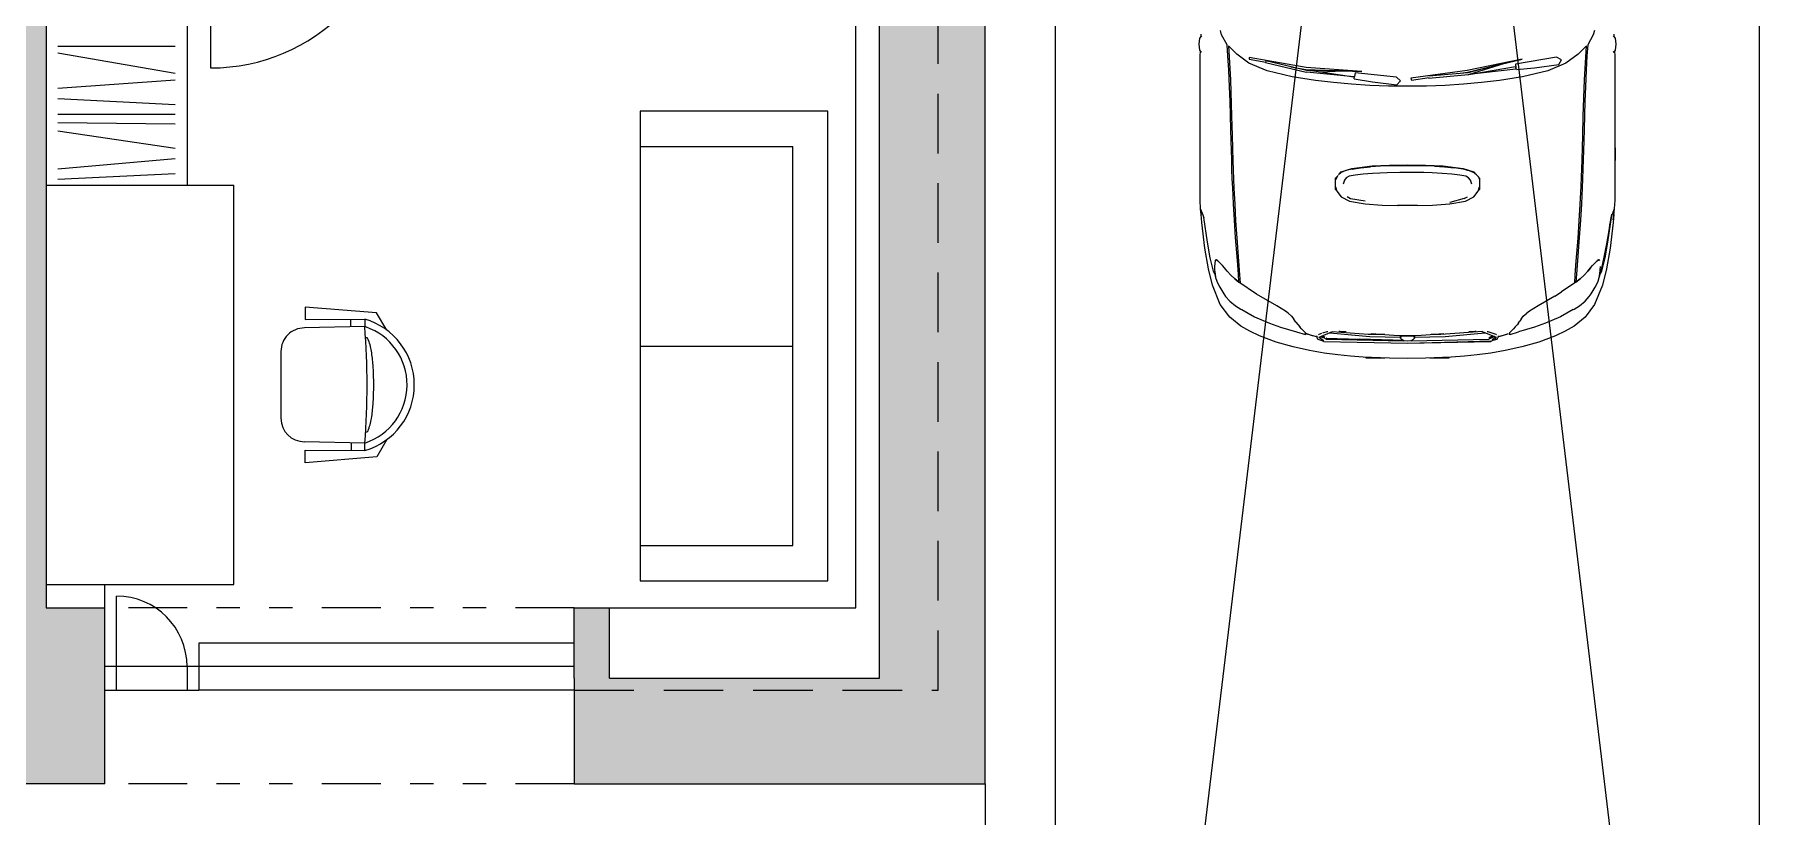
# Model space of a CAD drawing. Header units: millimetres. Extents: x 589 to 1175, y -455 to -172.
# Drawn here: x 961.79 to 969.14, y -370.64 to -367.31 of the extents above; entities that cross this region are included whole.
import ezdxf

# ---------------------------------------------------------------- set-up
doc = ezdxf.new("R2010")
doc.units = ezdxf.units.MM
doc.linetypes.add('DASHED', pattern=[19.05, 12.7, -6.35])
doc.linetypes.add('DIVIDE', pattern=[1.25, 0.5, -0.25, 0, -0.25, 0, -0.25])
for name, color, linetype in [('dveře', 3, 'Continuous'), ('pohled', 4, 'Continuous'), ('SRAFA', 251, 'Continuous'), ('stafaz', 252, 'Continuous'), ('ZARIZOVAKY', 251, 'Continuous'), ('ZDIVO', 1, 'Continuous')]:
    doc.layers.add(name, color=color, linetype=linetype)

# ---------------------------------------------------------------- blocks, each defined once
blk = doc.blocks.new('A$C489625DD')
at = {"linetype": 'Continuous'}
for p, q in [((-0.9888, 0.8332), (-1.0001, 0.8329)), ((-0.9835, 0.8383), (-0.9925, 0.8296)), ((-0.958, 0.8411), (-0.9835, 0.8383)), ((-0.9324, 0.8383), (-0.958, 0.8411)), ((-0.9231, 0.8292), (-0.9324, 0.8383)), ((-0.9042, 0.8375), (-0.93, 0.836)), ((-0.8506, 0.8375), (-0.9042, 0.8375)), ((-0.7935, 0.8375), (-0.8506, 0.8375)), ((-0.7411, 0.8375), (-0.7935, 0.8375)), ((-0.7424, 0.8376), (-0.7662, 0.8375)), ((-0.6958, 0.8376), (-0.7424, 0.8376)), ((-0.6401, 0.8375), (-0.6958, 0.8376)), ((-0.5752, 0.8375), (-0.6401, 0.8375)), ((-0.577, 0.8375), (-0.6076, 0.8375)), ((-0.5462, 0.8375), (-0.577, 0.8375)), ((-0.5038, 0.8375), (-0.5752, 0.8375)), ((-0.5158, 0.8375), (-0.5462, 0.8375)), ((-0.5158, 0.8375), (-0.4623, 0.8375)), ((-0.4889, 0.8375), (-0.5158, 0.8375)), ((-0.5038, 0.8375), (-0.5038, 0.8375)), ((-0.5038, 0.8375), (-0.5038, 0.8375)), ((-0.4114, 0.8375), (-0.4889, 0.8375)), ((-0.4889, 0.8375), (-0.4623, 0.8375)), ((-0.3793, 0.8375), (-0.4114, 0.8375)), ((-0.3113, 0.8375), (-0.3793, 0.8375)), ((-0.292, 0.8368), (-0.3113, 0.8375)), ((-0.2568, 0.835), (-0.292, 0.8368)), ((-0.2413, 0.8336), (-0.2568, 0.835)), ((-0.2378, 0.827), (-0.2568, 0.835)), ((-0.2295, 0.831), (-0.2413, 0.8336)), ((-0.2184, 0.8202), (-0.2378, 0.827)), ((-0.2328, 0.822), (-0.2328, 0.822)), ((-0.2328, 0.822), (-0.1967, 0.8166)), ((-0.2324, 0.8317), (-0.197, 0.8285)), ((-0.209, 0.8284), (-0.2295, 0.831)), ((-0.2184, 0.8202), (-0.1144, 0.8048)), ((-0.163, 0.8114), (-0.2184, 0.8202)), ((-0.2148, 0.8196), (-0.2148, 0.8196)), ((-0.2148, 0.8196), (-0.2148, 0.8196)), ((-0.197, 0.8285), (-0.0882, 0.8155)), ((-0.163, 0.8114), (-0.1967, 0.8166)), ((-0.1072, 0.8016), (-0.163, 0.8114)), ((-0.0882, 0.8155), (-0.0002, 0.8005)), ((-1.0157, 0.7496), (-0.9971, 0.744)), ((-0.9971, 0.744), (-0.9538, 0.7203)), ((-0.1144, 0.8048), (-0.0474, 0.7931)), ((-0.0504, 0.7904), (-0.1072, 0.8016)), ((-0.0107, 0.7817), (-0.0504, 0.7904)), ((-0.0474, 0.7931), (0.0093, 0.7786)), ((-0.0354, 0.7721), (-0.0395, 0.7676)), ((-0.0395, 0.7676), (-0.0385, 0.7658)), ((-0.0385, 0.7658), (-0.0395, 0.7676)), ((-0.0385, 0.7658), (-0.0349, 0.7606)), ((-0.0349, 0.7606), (-0.0385, 0.7658)), ((-0.0294, 0.7549), (-0.0349, 0.7606)), ((-0.0231, 0.7487), (-0.0294, 0.7549)), ((-0.0143, 0.7408), (-0.0231, 0.7487)), ((-0.0046, 0.7319), (-0.0143, 0.7408)), ((0.0187, 0.7747), (-0.0107, 0.7817)), ((-0.0097, 0.775), (-0.0098, 0.775)), ((0.0045, 0.7738), (-0.0097, 0.775)), ((-0.0002, 0.8005), (0.0697, 0.7832)), ((0.0212, 0.7722), (0.0045, 0.7738)), ((0.0093, 0.7786), (0.0201, 0.7743)), ((0.0369, 0.7698), (0.0187, 0.7747)), ((0.0369, 0.7698), (0.0212, 0.7722)), ((0.0523, 0.7643), (0.0369, 0.7698)), ((0.065, 0.7586), (0.0523, 0.7643)), ((0.0773, 0.7522), (0.065, 0.7586)), ((0.0697, 0.7832), (0.152, 0.7497)), ((0.0924, 0.7435), (0.0773, 0.7522)), ((0.1059, 0.7349), (0.0924, 0.7435)), ((0.152, 0.7497), (0.2062, 0.7096)), ((-0.9538, 0.7203), (-0.9075, 0.7171)), ((-0.9496, 0.7151), (-0.9149, 0.6798)), ((-0.8054, 0.7066), (-0.9496, 0.7151)), ((-0.9149, 0.6798), (-0.877, 0.6275)), ((-0.9075, 0.7171), (-0.8468, 0.7135)), ((-0.8468, 0.7135), (-0.776, 0.7104)), ((-0.6509, 0.7014), (-0.8054, 0.7066)), ((-0.776, 0.7104), (-0.7147, 0.7085)), ((-0.7147, 0.7085), (-0.6535, 0.7066)), ((-0.6535, 0.7066), (-0.5951, 0.7049)), ((-0.5686, 0.6991), (-0.6509, 0.7014)), ((-0.5951, 0.7049), (-0.544, 0.7035)), ((-0.4648, 0.6962), (-0.5686, 0.6991)), ((-0.544, 0.7035), (-0.4666, 0.7014)), ((-0.4666, 0.7014), (-0.424, 0.7)), ((-0.3527, 0.6922), (-0.4648, 0.6962)), ((-0.424, 0.7), (-0.384, 0.6985)), ((-0.384, 0.6985), (-0.3459, 0.697)), ((-0.2745, 0.6885), (-0.3527, 0.6922)), ((-0.3459, 0.697), (-0.2768, 0.6937)), ((-0.2768, 0.6937), (-0.2076, 0.6896)), ((-0.2051, 0.6844), (-0.2745, 0.6885)), ((-0.2076, 0.6896), (-0.1336, 0.6844)), ((-0.131, 0.6792), (-0.2051, 0.6844)), ((-0.1336, 0.6844), (-0.0358, 0.677)), ((-0.0332, 0.6718), (-0.131, 0.6792)), ((-0.0358, 0.677), (0.0223, 0.6728)), ((0.0249, 0.6676), (-0.0332, 0.6718)), ((-0.0046, 0.7319), (0.0095, 0.7211)), ((0.0095, 0.7211), (-0.0046, 0.7319)), ((0.0095, 0.7211), (0.0272, 0.7051)), ((0.0272, 0.7051), (0.0095, 0.7211)), ((0.0223, 0.6728), (0.0562, 0.6703)), ((0.0588, 0.6651), (0.0249, 0.6676)), ((0.0272, 0.7051), (0.0429, 0.688)), ((0.0429, 0.688), (0.0272, 0.7051)), ((0.0429, 0.688), (0.0562, 0.6703)), ((0.0562, 0.6703), (0.0429, 0.688)), ((0.0562, 0.6703), (0.0977, 0.6093)), ((0.1173, 0.7272), (0.1059, 0.7349)), ((0.1375, 0.709), (0.1173, 0.7272)), ((0.1568, 0.6852), (0.1375, 0.709)), ((0.1712, 0.6624), (0.1568, 0.6852)), ((0.173, 0.6584), (0.1712, 0.6624)), ((0.2062, 0.7096), (0.2436, 0.6626)), ((0.2436, 0.6626), (0.2656, 0.6241)), ((-0.8904, 0.6082), (-0.9022, 0.5872)), ((-0.87, 0.5977), (-0.8904, 0.6082)), ((-0.877, 0.6275), (-0.8439, 0.5503)), ((-0.8561, 0.4943), (-0.87, 0.5977)), ((0.1161, 0.5796), (0.0977, 0.6093)), ((0.2656, 0.6241), (0.2856, 0.5825)), ((-0.9022, 0.5872), (-0.8728, 0.4123)), ((-0.8439, 0.5503), (-0.8177, 0.443)), ((0.1161, 0.5796), (0.1572, 0.5087)), ((0.2856, 0.5825), (0.3122, 0.5117)), ((-0.8722, 0.3521), (-0.8937, 0.4414)), ((-0.8937, 0.4414), (-0.8453, 0.2062)), ((-0.8494, 0.4168), (-0.8561, 0.4943)), ((-0.8177, 0.443), (-0.8027, 0.3443)), ((0.1572, 0.5087), (0.1801, 0.4724)), ((0.1801, 0.4724), (0.189, 0.4609)), ((0.2019, 0.4458), (0.189, 0.4609)), ((0.2142, 0.4369), (0.2019, 0.4458)), ((0.3122, 0.5117), (0.3324, 0.4398)), ((-0.8728, 0.4123), (-0.8567, 0.4141)), ((-0.8621, 0.4121), (-0.8508, 0.4134)), ((-0.8287, 0.2143), (-0.8621, 0.4121)), ((-0.8494, 0.4168), (-0.8567, 0.4141)), ((-0.8508, 0.4134), (-0.8287, 0.2143)), ((0.2142, 0.4369), (0.2259, 0.4286)), ((0.2296, 0.4259), (0.2259, 0.4286)), ((0.2307, 0.4249), (0.2296, 0.4259)), ((0.2307, 0.4248), (0.2376, 0.42)), ((0.2376, 0.42), (0.247, 0.4112)), ((0.247, 0.4112), (0.2553, 0.404)), ((0.2553, 0.404), (0.2625, 0.3972)), ((0.2625, 0.3972), (0.2677, 0.3915)), ((0.2677, 0.3915), (0.2724, 0.3869)), ((0.2801, 0.3894), (0.2679, 0.4253)), ((0.2724, 0.3869), (0.2772, 0.3869)), ((0.2878, 0.3399), (0.2764, 0.382)), ((0.2772, 0.3869), (0.2806, 0.3869)), ((0.2772, 0.3817), (0.2847, 0.3563)), ((0.3324, 0.4398), (0.3476, 0.3691)), ((0.3476, 0.3691), (0.3584, 0.3072)), ((-0.8279, 0.2118), (-0.8769, 0.367)), ((-0.8769, 0.367), (-0.8357, 0.2099)), ((-0.8375, 0.2081), (-0.8632, 0.3147)), ((-0.8027, 0.3443), (-0.7935, 0.2675)), ((0.2661, 0.295), (0.2731, 0.3156)), ((0.2661, 0.2922), (0.2661, 0.295)), ((0.2672, 0.2711), (0.2909, 0.3305)), ((0.2734, 0.3164), (0.2775, 0.3284)), ((0.2775, 0.3284), (0.2805, 0.3318)), ((0.2847, 0.3563), (0.2895, 0.3402)), ((0.2851, 0.3161), (0.2954, 0.2984)), ((0.2857, 0.3377), (0.2878, 0.3399)), ((0.2866, 0.3386), (0.2903, 0.3386)), ((0.2895, 0.3402), (0.2878, 0.3401)), ((0.2885, 0.3245), (0.299, 0.2987)), ((0.2902, 0.3287), (0.2921, 0.3286)), ((0.2987, 0.335), (0.2903, 0.3386)), ((0.299, 0.3284), (0.2909, 0.3305)), ((0.2909, 0.3305), (0.3021, 0.3136)), ((0.3019, 0.3227), (0.2987, 0.335)), ((0.299, 0.3284), (0.3094, 0.3082)), ((0.3057, -0.0324), (0.299, 0.2987)), ((0.3103, 0.1624), (0.3058, 0.3079)), ((0.3058, 0.3079), (0.3058, 0.3072)), ((0.3164, -0.0478), (0.3094, 0.3082)), ((0.3584, 0.3072), (0.3662, 0.2487)), ((-0.7935, 0.2675), (-0.7866, 0.191)), ((-0.4277, 0.189), (-0.4129, 0.2351)), ((-0.4192, 0.2148), (-0.4101, 0.2346)), ((-0.4129, 0.2351), (-0.3859, 0.259)), ((-0.4101, 0.2346), (-0.4062, 0.2396)), ((-0.4005, 0.246), (-0.4062, 0.2396)), ((-0.3921, 0.2534), (-0.3867, 0.2574)), ((-0.3784, 0.2211), (-0.3881, 0.213)), ((-0.3817, 0.2589), (-0.3867, 0.2574)), ((-0.3859, 0.259), (-0.3381, 0.2587)), ((-0.3608, 0.2266), (-0.3784, 0.2211)), ((-0.3318, 0.2536), (-0.3496, 0.2588)), ((-0.3381, 0.2587), (-0.3319, 0.2536)), ((-0.3074, 0.2347), (-0.3318, 0.2536)), ((-0.2892, 0.1991), (-0.3074, 0.2347)), ((0.2652, 0.2393), (0.2653, 0.245)), ((0.2671, 0.2137), (0.2652, 0.2393)), ((0.2671, 0.2714), (0.279, 0.0949)), ((0.2873, 0.1124), (0.2722, 0.2836)), ((0.3662, 0.2487), (0.3718, 0.195)), ((-0.8453, 0.2062), (-0.812, -0.0327)), ((-0.832, 0.1684), (-0.8375, 0.2081)), ((-0.8357, 0.2099), (-0.8207, 0.0428)), ((-0.8127, 0.0423), (-0.8279, 0.2118)), ((-0.7866, 0.191), (-0.7818, 0.1129)), ((-0.4384, 0.1029), (-0.4277, 0.189)), ((-0.4345, 0.1103), (-0.4307, 0.152)), ((-0.4252, 0.1881), (-0.4304, 0.152)), ((-0.4224, 0.2009), (-0.4252, 0.1881)), ((-0.4224, 0.2009), (-0.4192, 0.2148)), ((-0.3998, 0.1753), (-0.4035, 0.141)), ((-0.3947, 0.2008), (-0.3998, 0.1753)), ((-0.3881, 0.213), (-0.3947, 0.2008)), ((-0.3003, 0.1944), (-0.3068, 0.2076)), ((-0.3003, 0.1944), (-0.2826, 0.1329)), ((-0.2766, 0.1325), (-0.2892, 0.1991)), ((0.3164, -0.0478), (0.3103, 0.1624)), ((0.3718, 0.195), (0.3762, 0.1381)), ((-0.7818, 0.1129), (-0.7791, 0.0336)), ((-0.4421, 0.0291), (-0.4384, 0.1029)), ((-0.4376, 0.0673), (-0.4345, 0.1103)), ((-0.4063, 0.1008), (-0.4087, 0.0577)), ((-0.4035, 0.141), (-0.4063, 0.1008)), ((-0.2826, 0.1329), (-0.2828, 0.1336)), ((-0.271, 0.0594), (-0.2766, 0.1325)), ((0.2823, 0.0108), (0.2751, 0.1069)), ((0.279, 0.0948), (0.279, 0.0949)), ((0.279, 0.0949), (0.2791, 0.0535)), ((0.2903, -0.0177), (0.2873, 0.1124)), ((0.3762, 0.1381), (0.3804, 0.0292)), ((0.3765, 0.1291), (0.3797, 0.1291)), ((0.3797, 0.1291), (0.3765, 0.1291)), ((0.3797, 0.1291), (0.3797, 0.0472)), ((-0.8042, -0.0308), (-0.8147, 0.0443)), ((-0.7791, 0.0336), (-0.7785, -0.0477)), ((-0.4427, -0.0477), (-0.4421, 0.0291)), ((-0.4395, 0.0005), (-0.4396, -0.0744)), ((-0.4376, 0.0673), (-0.4395, 0.0005)), ((-0.4103, 0.0219), (-0.4111, -0.0134)), ((-0.4087, 0.0577), (-0.4103, 0.0219)), ((-0.2696, -0.0055), (-0.271, 0.0594)), ((-0.271, 0.0594), (-0.271, 0.0594)), ((0.2833, -0.0477), (0.2823, 0.0108)), ((0.3804, 0.0292), (0.3819, -0.0477)), ((-0.812, -0.0327), (-0.8042, -0.0308)), ((-0.7785, -0.0477), (-0.7791, -0.1289)), ((-0.4421, -0.1245), (-0.4427, -0.0477)), ((-0.4111, -0.0134), (-0.4111, -0.0805)), ((-0.2696, -0.0055), (-0.2696, -0.0896)), ((0.2823, -0.1063), (0.2833, -0.0477)), ((0.2828, -0.0177), (0.291, -0.0177)), ((0.2856, -0.0477), (0.2858, -0.029)), ((0.2877, -0.0197), (0.2858, -0.0297)), ((0.2858, -0.0297), (0.286, -0.0664)), ((0.286, -0.0664), (0.2877, -0.0756)), ((0.295, -0.0183), (0.2877, -0.0197)), ((0.2904, -0.0192), (0.2903, -0.0183)), ((0.291, -0.0177), (0.295, -0.0183)), ((0.295, -0.0183), (0.3007, -0.0234)), ((0.295, -0.0771), (0.3004, -0.072)), ((0.299, -0.3941), (0.3057, -0.063)), ((0.3056, -0.0633), (0.2999, -0.2522)), ((0.3064, -0.0618), (0.3004, -0.072)), ((0.3007, -0.0234), (0.3065, -0.0337)), ((0.3085, -0.0492), (0.3064, -0.0618)), ((0.3065, -0.0337), (0.3085, -0.0492)), ((0.3094, -0.4036), (0.3164, -0.0478)), ((0.3164, -0.047), (0.3164, -0.0478)), ((0.3164, -0.0478), (0.3164, -0.0479)), ((0.3819, -0.0477), (0.3804, -0.1246)), ((-0.8172, -0.0939), (-0.8345, -0.2712)), ((-0.8012, -0.0768), (-0.8172, -0.0939)), ((-0.7834, -0.0935), (-0.8012, -0.0768)), ((-0.7968, -0.1973), (-0.7834, -0.0935)), ((-0.7791, -0.1289), (-0.7818, -0.2082)), ((-0.4384, -0.1983), (-0.4421, -0.1245)), ((-0.4396, -0.0744), (-0.4388, -0.1294)), ((-0.4388, -0.1294), (-0.4374, -0.1619)), ((-0.4111, -0.0805), (-0.4096, -0.1336)), ((-0.4096, -0.1336), (-0.4063, -0.1961)), ((-0.271, -0.1548), (-0.2696, -0.0872)), ((-0.271, -0.1548), (-0.2696, -0.0899)), ((-0.2696, -0.0872), (-0.2696, -0.0872)), ((-0.2696, -0.0896), (-0.2696, -0.0899)), ((-0.2696, -0.0896), (-0.2696, -0.0896)), ((0.2751, -0.2021), (0.2823, -0.1063)), ((0.2795, -0.144), (0.2796, -0.2146)), ((0.295, -0.0771), (0.2828, -0.0773)), ((0.2873, -0.2078), (0.2903, -0.0772)), ((0.2877, -0.0756), (0.295, -0.0771)), ((0.2903, -0.0771), (0.2904, -0.0761)), ((0.3804, -0.1246), (0.3776, -0.2013)), ((0.3797, -0.1436), (0.3797, -0.2235)), ((-0.8102, -0.2741), (-0.7968, -0.1973)), ((-0.7818, -0.2082), (-0.7866, -0.2864)), ((-0.4277, -0.2844), (-0.4384, -0.1983)), ((-0.4374, -0.1619), (-0.4345, -0.2056)), ((-0.4304, -0.2474), (-0.4348, -0.2056)), ((-0.4063, -0.1961), (-0.4035, -0.2363)), ((-0.2766, -0.2279), (-0.271, -0.1548)), ((-0.271, -0.1548), (-0.271, -0.1548)), ((0.2796, -0.2146), (0.2681, -0.3686)), ((0.2722, -0.3783), (0.2873, -0.2078)), ((0.3776, -0.2013), (0.3761, -0.2367)), ((-0.8412, -0.2418), (-0.8576, -0.4795)), ((-0.85, -0.4805), (-0.8412, -0.2418)), ((-0.8481, -0.4746), (-0.8181, -0.2759)), ((-0.8181, -0.2759), (-0.8374, -0.4764)), ((-0.8345, -0.2712), (-0.8193, -0.2738)), ((-0.8102, -0.2741), (-0.8193, -0.2738)), ((-0.7866, -0.2864), (-0.7935, -0.3629)), ((-0.4252, -0.2835), (-0.4304, -0.2474)), ((-0.4298, -0.2677), (-0.4297, -0.2677)), ((-0.4129, -0.3305), (-0.4277, -0.2844)), ((-0.4252, -0.2835), (-0.4192, -0.3102)), ((-0.4035, -0.2363), (-0.3998, -0.2707)), ((-0.3998, -0.2707), (-0.3947, -0.2962)), ((-0.3081, -0.304), (-0.3003, -0.2898)), ((-0.3003, -0.2898), (-0.2904, -0.2284)), ((-0.2892, -0.2945), (-0.2766, -0.2279)), ((-0.2766, -0.2279), (-0.2766, -0.2279)), ((0.2954, -0.3938), (0.2999, -0.2522)), ((0.3718, -0.2903), (0.3662, -0.3441)), ((0.3761, -0.2367), (0.3718, -0.2903)), ((0.3797, -0.2235), (0.3766, -0.2235)), ((0.3766, -0.2235), (0.3797, -0.2235)), ((0.3797, -0.2235), (0.3766, -0.2235)), ((-0.8434, -0.3211), (-0.8455, -0.4576)), ((-0.8401, -0.4218), (-0.8434, -0.3211)), ((-0.7935, -0.3629), (-0.8027, -0.4397)), ((-0.4192, -0.3102), (-0.4103, -0.3298)), ((-0.4023, -0.3399), (-0.4129, -0.3305)), ((-0.4103, -0.3298), (-0.4012, -0.3412)), ((-0.3859, -0.3543), (-0.3985, -0.3432)), ((-0.395, -0.3463), (-0.3799, -0.3543)), ((-0.3947, -0.2962), (-0.3881, -0.3084)), ((-0.3881, -0.3084), (-0.3784, -0.3164)), ((-0.3381, -0.3541), (-0.3859, -0.3543)), ((-0.3784, -0.3164), (-0.3608, -0.3219)), ((-0.3496, -0.3542), (-0.3318, -0.349)), ((-0.3319, -0.349), (-0.3381, -0.3541)), ((-0.3318, -0.349), (-0.3074, -0.33)), ((-0.3074, -0.33), (-0.2892, -0.2945)), ((0.2652, -0.3348), (0.2671, -0.3095)), ((0.2653, -0.34), (0.2652, -0.3348)), ((0.3662, -0.3441), (0.3584, -0.4026)), ((-0.8027, -0.4397), (-0.8177, -0.5384)), ((0.2661, -0.3903), (0.2661, -0.3876)), ((0.2722, -0.4084), (0.2661, -0.3903)), ((0.2681, -0.3686), (0.2921, -0.4257)), ((0.2775, -0.4239), (0.2735, -0.412)), ((0.2764, -0.4774), (0.2878, -0.4353)), ((0.2805, -0.4272), (0.2775, -0.4239)), ((0.2895, -0.4356), (0.2847, -0.4517)), ((0.2917, -0.3994), (0.2851, -0.409)), ((0.2878, -0.4353), (0.2854, -0.4326)), ((0.2866, -0.434), (0.2903, -0.434)), ((0.2872, -0.4141), (0.2886, -0.4137)), ((0.2878, -0.4354), (0.2895, -0.4356)), ((0.299, -0.3941), (0.2886, -0.4137)), ((0.2889, -0.4181), (0.2915, -0.4082)), ((0.2903, -0.434), (0.2987, -0.4304)), ((0.3058, -0.4033), (0.2921, -0.4257)), ((0.2921, -0.4257), (0.2922, -0.4257)), ((0.2954, -0.393), (0.2954, -0.3938)), ((0.3094, -0.4036), (0.2987, -0.4304)), ((0.3584, -0.4026), (0.3476, -0.4645)), ((-0.8576, -0.4795), (-0.9007, -0.7215)), ((-0.8458, -0.4782), (-0.8865, -0.651)), ((-0.8789, -0.652), (-0.8382, -0.4793)), ((-0.8614, -0.5444), (-0.85, -0.4805)), ((-0.8458, -0.475), (-0.8481, -0.4746)), ((-0.8455, -0.4583), (-0.8458, -0.4782)), ((-0.8382, -0.4793), (-0.8389, -0.4596)), ((-0.8374, -0.4764), (-0.8383, -0.4763)), ((0.227, -0.5228), (0.2469, -0.5063)), ((0.2553, -0.4994), (0.247, -0.5066)), ((0.255, -0.4996), (0.266, -0.4885)), ((0.266, -0.4885), (0.2764, -0.4774)), ((0.2724, -0.4822), (0.2677, -0.4869)), ((0.268, -0.5207), (0.2801, -0.4822)), ((0.2772, -0.4822), (0.2724, -0.4822)), ((0.2772, -0.4771), (0.2762, -0.4776)), ((0.2847, -0.4517), (0.2772, -0.4771)), ((0.2806, -0.4822), (0.2772, -0.4822)), ((0.3476, -0.4645), (0.3324, -0.5352)), ((-0.8177, -0.5384), (-0.8439, -0.6457)), ((0.1801, -0.5678), (0.1572, -0.6041)), ((0.189, -0.5563), (0.1801, -0.5678)), ((0.189, -0.5563), (0.2019, -0.5412)), ((0.2019, -0.5412), (0.214, -0.5325)), ((0.2226, -0.5258), (0.214, -0.532)), ((0.227, -0.5228), (0.2226, -0.5258)), ((0.3324, -0.5352), (0.3122, -0.6071)), ((-0.8931, -0.7225), (-0.8805, -0.6518)), ((-0.8865, -0.651), (-0.8789, -0.652)), ((-0.8439, -0.6457), (-0.877, -0.7229)), ((0.1572, -0.6041), (0.1071, -0.6911)), ((0.3122, -0.6071), (0.2856, -0.6779)), ((-0.877, -0.7229), (-0.9149, -0.7752)), ((-0.9007, -0.7215), (-0.8931, -0.7225)), ((0.1071, -0.6911), (0.0562, -0.7657)), ((0.2656, -0.7195), (0.2436, -0.758)), ((0.2856, -0.6779), (0.2656, -0.7195)), ((-0.9149, -0.7752), (-0.9496, -0.8105)), ((-0.9496, -0.8105), (-0.8054, -0.802)), ((-0.776, -0.8058), (-0.8468, -0.8089)), ((-0.8054, -0.802), (-0.6509, -0.7968)), ((-0.7147, -0.8038), (-0.776, -0.8058)), ((-0.6535, -0.802), (-0.7147, -0.8038)), ((-0.5951, -0.8003), (-0.6535, -0.802)), ((-0.6509, -0.7968), (-0.5686, -0.7945)), ((-0.544, -0.7989), (-0.5951, -0.8003)), ((-0.5686, -0.7945), (-0.4607, -0.7914)), ((-0.4666, -0.7967), (-0.544, -0.7989)), ((-0.424, -0.7953), (-0.4666, -0.7967)), ((-0.4607, -0.7914), (-0.3437, -0.7872)), ((-0.384, -0.7939), (-0.424, -0.7953)), ((-0.3459, -0.7924), (-0.384, -0.7939)), ((-0.2768, -0.7891), (-0.3459, -0.7924)), ((-0.3437, -0.7872), (-0.2745, -0.7839)), ((-0.2076, -0.7849), (-0.2768, -0.7891)), ((-0.2745, -0.7839), (-0.2051, -0.7798)), ((-0.1336, -0.7797), (-0.2076, -0.7849)), ((-0.2051, -0.7798), (-0.131, -0.7746)), ((-0.0358, -0.7724), (-0.1336, -0.7797)), ((-0.131, -0.7746), (-0.0332, -0.7672)), ((0.0223, -0.7681), (-0.0358, -0.7724)), ((-0.0332, -0.7672), (0.0249, -0.7629)), ((0.0272, -0.8005), (0.0095, -0.8165)), ((0.0095, -0.8165), (0.0272, -0.8005)), ((0.0562, -0.7657), (0.0223, -0.7681)), ((0.0249, -0.7629), (0.0588, -0.7605)), ((0.0429, -0.7834), (0.0272, -0.8005)), ((0.0272, -0.8005), (0.0429, -0.7834)), ((0.0562, -0.7657), (0.0429, -0.7834)), ((0.0429, -0.7834), (0.0562, -0.7657)), ((0.1173, -0.8226), (0.1375, -0.8044)), ((0.1375, -0.8044), (0.1568, -0.7805)), ((0.2062, -0.805), (0.152, -0.8451)), ((0.1568, -0.7805), (0.1712, -0.7578)), ((0.1712, -0.7578), (0.173, -0.7538)), ((0.2436, -0.758), (0.2062, -0.805)), ((-0.9971, -0.8394), (-1.0157, -0.8449)), ((-0.9538, -0.8157), (-0.9971, -0.8394)), ((-0.9075, -0.8125), (-0.9538, -0.8157)), ((-0.8468, -0.8089), (-0.9075, -0.8125)), ((0.0093, -0.874), (-0.0474, -0.8885)), ((-0.0385, -0.8611), (-0.0395, -0.863)), ((-0.0395, -0.863), (-0.0385, -0.8611)), ((-0.0395, -0.863), (-0.0354, -0.8674)), ((-0.0349, -0.8559), (-0.0385, -0.8611)), ((-0.0385, -0.8611), (-0.0349, -0.8559)), ((-0.0349, -0.8559), (-0.0294, -0.8503)), ((-0.0294, -0.8503), (-0.0231, -0.8441)), ((-0.0231, -0.8441), (-0.0143, -0.8362)), ((-0.0046, -0.8273), (-0.0139, -0.8362)), ((-0.0097, -0.8704), (0.0045, -0.8692)), ((0.0095, -0.8165), (-0.0046, -0.8273)), ((0.0697, -0.8785), (-0.0002, -0.8959)), ((0.0045, -0.8692), (0.0212, -0.8675)), ((0.02, -0.8697), (0.0093, -0.874)), ((0.0187, -0.87), (0.0369, -0.8651)), ((0.0212, -0.8675), (0.0369, -0.8651)), ((0.0369, -0.8651), (0.0523, -0.8597)), ((0.0523, -0.8597), (0.065, -0.854)), ((0.065, -0.854), (0.0773, -0.8476)), ((0.152, -0.8451), (0.0697, -0.8785)), ((0.0773, -0.8476), (0.0924, -0.8389)), ((0.0924, -0.8389), (0.1059, -0.8303)), ((0.1059, -0.8303), (0.1173, -0.8226)), ((-1.0001, -0.9283), (-0.9888, -0.9285)), ((-0.9925, -0.925), (-0.9835, -0.9337)), ((-0.9835, -0.9337), (-0.958, -0.9365)), ((-0.958, -0.9365), (-0.9324, -0.9337)), ((-0.9324, -0.9337), (-0.9231, -0.9246)), ((-0.93, -0.9313), (-0.9042, -0.9328)), ((-0.9042, -0.9328), (-0.8506, -0.9328)), ((-0.8506, -0.9328), (-0.7935, -0.9328)), ((-0.7935, -0.9328), (-0.7411, -0.9328)), ((-0.7671, -0.9328), (-0.7424, -0.933)), ((-0.7424, -0.933), (-0.6958, -0.9329)), ((-0.7412, -0.9328), (-0.7411, -0.9328)), ((-0.6958, -0.9329), (-0.6401, -0.9329)), ((-0.6401, -0.9329), (-0.5752, -0.9328)), ((-0.6239, -0.9329), (-0.577, -0.9329)), ((-0.577, -0.9329), (-0.5462, -0.9329)), ((-0.5752, -0.9328), (-0.5038, -0.9328)), ((-0.5462, -0.9329), (-0.5158, -0.9329)), ((-0.5158, -0.9329), (-0.4889, -0.9329)), ((-0.5038, -0.9328), (-0.5038, -0.9328)), ((-0.5038, -0.9328), (-0.5038, -0.9328)), ((-0.4889, -0.9329), (-0.4114, -0.9329)), ((-0.4114, -0.9329), (-0.3793, -0.9329)), ((-0.3793, -0.9329), (-0.3113, -0.9328)), ((-0.3113, -0.9328), (-0.292, -0.9322)), ((-0.292, -0.9322), (-0.2568, -0.9304)), ((-0.2568, -0.9304), (-0.2378, -0.9224)), ((-0.2568, -0.9304), (-0.2413, -0.929)), ((-0.2413, -0.929), (-0.2295, -0.9264)), ((-0.2378, -0.9224), (-0.2184, -0.9155)), ((-0.197, -0.9239), (-0.2324, -0.927)), ((-0.2184, -0.9155), (-0.2185, -0.9156)), ((-0.1144, -0.9001), (-0.2184, -0.9155)), ((-0.2148, -0.915), (-0.2148, -0.915)), ((-0.2148, -0.915), (-0.2148, -0.915)), ((-0.0882, -0.9109), (-0.197, -0.9239)), ((-0.0474, -0.8885), (-0.1144, -0.9001)), ((-0.0002, -0.8959), (-0.0882, -0.9109))]:
    blk.add_line(p, q, dxfattribs=at)
at = {"linetype": 'Continuous', "flags": 128}
for points in [[(0.173, 0.6584), (0.2039, 0.6044), (0.2307, 0.5403), (0.2486, 0.494), (0.2679, 0.4253)], [(0.173, -0.7535), (0.2039, -0.6995), (0.2307, -0.6354), (0.2486, -0.5891), (0.2679, -0.5204)]]:
    blk.add_lwpolyline(points, dxfattribs=at)
at = {"linetype": 'Continuous'}
blk.add_lwpolyline([(-0.0354, -0.8674), (-0.0097, -0.8704)], dxfattribs=at)

msp = doc.modelspace()

# ---------------------------------------------------------------- hatches: boundary and pattern name
at = {"layer": 'SRAFA'}
h = msp.add_hatch(color=256, dxfattribs=at)
h.paths.add_polyline_path([(955.6177, -370.0498), (953.218, -370.0498), (953.717, -368.8758), (953.3028, -368.6998), (952.5377, -370.4998), (955.6177, -370.4998)])
h.paths.add_polyline_path([(957.2377, -370.0498), (957.2377, -366.6498), (957.3877, -366.6498), (957.3877, -366.4998), (956.9377, -366.4998), (956.9377, -366.6498), (957.0877, -366.6498), (957.0877, -370.0498), (956.4877, -370.0498), (956.4877, -370.2998), (957.2377, -370.2998)])
h.paths.add_polyline_path([(960.8377, -366.4998), (958.1877, -366.4998), (958.1877, -366.6498), (960.6877, -366.6498), (960.6877, -370.0498), (960.0877, -370.0498), (960.0877, -370.2998), (960.8377, -370.2998)])
h.paths.add_polyline_path([(956.1377, -366.4998), (954.4553, -366.4998), (954.0348, -367.4889), (954.2649, -367.5867), (954.6632, -366.6498), (956.1377, -366.6498)])
h.paths.add_polyline_path([(962.0877, -369.7498), (961.8377, -369.7498), (961.8377, -366.6498), (962.5377, -366.6498), (962.5377, -366.4998), (961.7377, -366.4998), (961.7377, -370.4998), (962.0877, -370.4998)])
h.paths.add_polyline_path([(965.8377, -366.4998), (965.6377, -366.4998), (965.6377, -370.0998), (964.0877, -370.0998), (964.0877, -370.4998), (965.8377, -370.4998)])
h.paths.add_polyline_path([(964.2377, -369.7498), (964.0877, -369.7498), (964.0877, -370.0498), (964.0877, -370.0998), (965.6377, -370.0998), (965.6377, -366.4998), (965.4877, -366.4998), (963.4877, -366.4998), (963.4877, -366.3498), (963.3877, -366.3498), (963.3877, -366.4998), (963.3377, -366.4998), (963.3377, -366.6498), (965.3877, -366.6498), (965.3877, -370.0498), (964.2377, -370.0498)])
h.paths.add_polyline_path([(965.8377, -363.0998), (965.3877, -363.0998), (965.3877, -363.6998), (963.4877, -363.6998), (963.4877, -363.4998), (962.0377, -363.4998), (962.0377, -365.4998), (962.6877, -365.4998), (962.6877, -365.3998), (962.1377, -365.3998), (962.1377, -363.5998), (963.3877, -363.5998), (963.3877, -365.3998), (963.2877, -365.3998), (963.2877, -365.4998), (963.3877, -365.4998), (963.3877, -365.6498), (963.4877, -365.6498), (963.4877, -363.8498), (965.3877, -363.8498), (965.3877, -365.0498), (965.8377, -365.0498)])
h.paths.add_polyline_path([(965.8377, -361.2998), (965.3877, -361.2998), (963.6877, -361.2998), (963.6877, -361.1498), (963.5877, -361.1498), (963.5877, -361.8498), (963.3877, -361.8498), (963.3877, -361.9998), (963.6877, -361.9998), (963.6877, -361.3998), (965.3877, -361.3998), (965.3877, -361.9998), (965.8377, -361.9998)])
h.paths.add_polyline_path([(965.8377, -355.1498), (965.3877, -355.1498), (965.3877, -355.5998), (965.3877, -359.2998), (963.6877, -359.2998), (963.6877, -358.8498), (963.5877, -358.8498), (963.5877, -360.4498), (963.6877, -360.4498), (963.6877, -359.3998), (965.3877, -359.3998), (965.3877, -360.3998), (965.8377, -360.3998)])
h.paths.add_polyline_path([(962.5877, -361.8498), (961.8877, -361.8498), (961.8877, -359.8498), (962.4877, -359.8498), (962.4877, -358.8498), (962.3377, -358.8498), (962.3377, -359.6998), (961.7377, -359.6998), (961.7377, -361.9998), (962.5877, -361.9998)])
h.paths.add_polyline_path([(962.4877, -356.5498), (961.7377, -356.5498), (961.7377, -356.9998), (962.3377, -356.9998), (962.3377, -357.8498), (962.4877, -357.8498)])

# ---------------------------------------------------------------- linework, layer by layer
at = {"layer": 'dveře'}
for p, q in [((962.5377, -366.6498), (962.5377, -367.4498)), ((962.1377, -369.9998), (962.1377, -369.6998)), ((964.0877, -369.8998), (962.4877, -369.8998)), ((962.4877, -369.8998), (962.4877, -370.0998)), ((962.4877, -369.9998), (962.0877, -369.9998)), ((962.1377, -370.0998), (962.1377, -369.9998)), ((962.4377, -369.9998), (962.4377, -370.0998)), ((964.0877, -369.9998), (962.4877, -369.9998)), ((962.0877, -370.0998), (962.4877, -370.0998)), ((964.0877, -370.0998), (962.4877, -370.0998))]:
    msp.add_line(p, q, dxfattribs=at)
for centre, radius, start, end in [((962.5377, -366.6498), 0.8, 270, 0), ((962.1377, -369.9998), 0.3, 0, 90)]:
    msp.add_arc(centre, radius, start, end, dxfattribs=at)
at = {"layer": 'pohled'}
for p, q in [((969.1377, -375.9998), (969.1377, -341.4998)), ((965.2877, -369.7498), (965.2877, -366.6498)), ((964.2377, -369.7498), (965.2877, -369.7498))]:
    msp.add_line(p, q, dxfattribs=at)
at = {"layer": 'pohled', "linetype": 'DASHED', "ltscale": 0.02}
for p, q in [((965.6377, -370.0998), (965.6377, -366.4998)), ((964.0877, -370.0998), (965.6377, -370.0998))]:
    msp.add_line(p, q, dxfattribs=at)
at = {"layer": 'pohled', "linetype": 'DIVIDE', "ltscale": 0.5}
for p, q in [((964.0877, -369.7498), (962.0877, -369.7498)), ((964.0877, -370.4998), (962.0877, -370.4998))]:
    msp.add_line(p, q, dxfattribs=at)
at = {"layer": 'ZARIZOVAKY', "linetype": 'Continuous', "lineweight": 0}
for p, q in [((966.1377, -375.9998), (967.6377, -363.4998)), ((966.1377, -375.9998), (966.1377, -363.4998)), ((967.6377, -363.4998), (969.1377, -375.9998)), ((962.4377, -366.6498), (962.4377, -367.9498)), ((962.3877, -367.3582), (961.8877, -367.3582)), ((961.8877, -367.3851), (962.3877, -367.4722)), ((961.8877, -367.5365), (962.3877, -367.5011)), ((961.8877, -367.5801), (962.3877, -367.6056)), ((964.3687, -367.6345), (964.3687, -368.6345)), ((965.1687, -367.6345), (964.3687, -367.6345)), ((965.1687, -369.6345), (965.1687, -367.6345)), ((962.3877, -367.6487), (961.8877, -367.6487)), ((961.8877, -367.682), (962.3877, -367.6882)), ((961.8877, -367.7183), (962.3877, -367.792)), ((964.3687, -367.7845), (965.0187, -367.7845)), ((965.0187, -369.4845), (965.0187, -367.7845)), ((961.8877, -367.8793), (962.3877, -367.8355)), ((962.3877, -367.9004), (961.8877, -367.9243)), ((961.8377, -367.9498), (962.6377, -367.9498)), ((962.6377, -369.6498), (962.6377, -367.9498)), ((963.2456, -368.4932), (962.9405, -368.4681)), ((962.9405, -368.4681), (962.9406, -368.5215)), ((962.9406, -368.5215), (963.195, -368.5196)), ((963.1338, -368.5213), (963.1338, -368.5529)), ((963.195, -368.5196), (963.195, -368.5515)), ((963.2888, -368.5669), (963.2456, -368.4932)), ((963.195, -368.5515), (962.9375, -368.5573)), ((962.8376, -368.6573), (962.8378, -368.9423)), ((964.3687, -368.6345), (964.3687, -368.8345)), ((964.3687, -368.6345), (965.0187, -368.6345)), ((964.3687, -368.8345), (964.3687, -369.6345)), ((963.1955, -369.0475), (962.9379, -369.0422)), ((963.2892, -369.0319), (963.2461, -369.1057)), ((962.9411, -369.078), (963.1955, -369.0794)), ((962.9411, -369.1314), (962.9411, -369.078)), ((963.2461, -369.1057), (962.9411, -369.1314)), ((963.1368, -369.0463), (963.1368, -369.0794)), ((963.1955, -369.0794), (963.1955, -369.0475)), ((964.3687, -369.4845), (965.0187, -369.4845)), ((961.8377, -369.6498), (962.6377, -369.6498)), ((962.0877, -369.7498), (962.0877, -369.6498)), ((964.3687, -369.6345), (965.1687, -369.6345)), ((965.8377, -370.4998), (965.8377, -375.9998))]:
    msp.add_line(p, q, dxfattribs=at)
for centre, radius, start, end in [((963.1148, -368.7996), 0.2912, 286.0991, 74.00029), ((962.9376, -368.6573), 0.1, 90.0495, 180.0495), ((960.1408, -368.8021), 3.0641, 355.40802, 4.69101), ((963.1148, -368.7996), 0.2607, 288.0375, 71.1509), ((963.1998, -368.6067), 0.00937, 90.0256, 100.6875), ((963.1998, -368.6067), 0.00938, 21.6703, 90.0555), ((962.9685, -368.6985), 0.2583, 9.3701, 21.6645), ((962.6, -368.7593), 0.6317, 3.9379, 9.3693), ((962.0015, -368.8005), 1.2316, 0.0496, 3.9387), ((962.0015, -368.8005), 1.2316, 356.1603, 0.0493), ((962.6001, -368.8407), 0.6317, 350.73, 356.1612), ((962.9378, -368.9422), 0.1, 180.0495, 270.0495), ((962.9686, -368.9009), 0.2583, 338.4345, 350.7289), ((963.2001, -368.9923), 0.00937, 259.3823, 270.0435), ((963.2001, -368.9923), 0.00938, 270.0435, 338.4276)]:
    msp.add_arc(centre, radius, start, end, dxfattribs=at)
at = {"layer": 'ZDIVO'}
for p, q in [((965.8377, -370.4998), (965.8377, -366.4998)), ((961.8377, -366.6498), (961.8377, -369.7498)), ((965.3877, -370.0498), (965.3877, -366.6498)), ((961.8377, -369.7498), (962.0877, -369.7498)), ((962.0877, -370.0998), (962.0877, -369.7498)), ((962.0877, -370.4998), (962.0877, -369.7498)), ((964.0877, -370.0498), (964.0877, -369.7498)), ((964.0877, -369.7498), (964.2377, -369.7498)), ((964.2377, -370.0498), (964.2377, -369.7498)), ((964.0877, -370.0498), (964.0877, -370.4998)), ((964.2377, -370.0498), (965.3877, -370.0498)), ((962.0877, -370.4998), (961.7377, -370.4998)), ((964.0877, -370.4998), (965.8377, -370.4998))]:
    msp.add_line(p, q, dxfattribs=at)

# ---------------------------------------------------------------- block references
at = {"layer": 'stafaz', "rotation": 270}
msp.add_blockref('A$C489625DD', (967.6854, -368.3058), dxfattribs=at)

doc.saveas('drawing.dxf')
